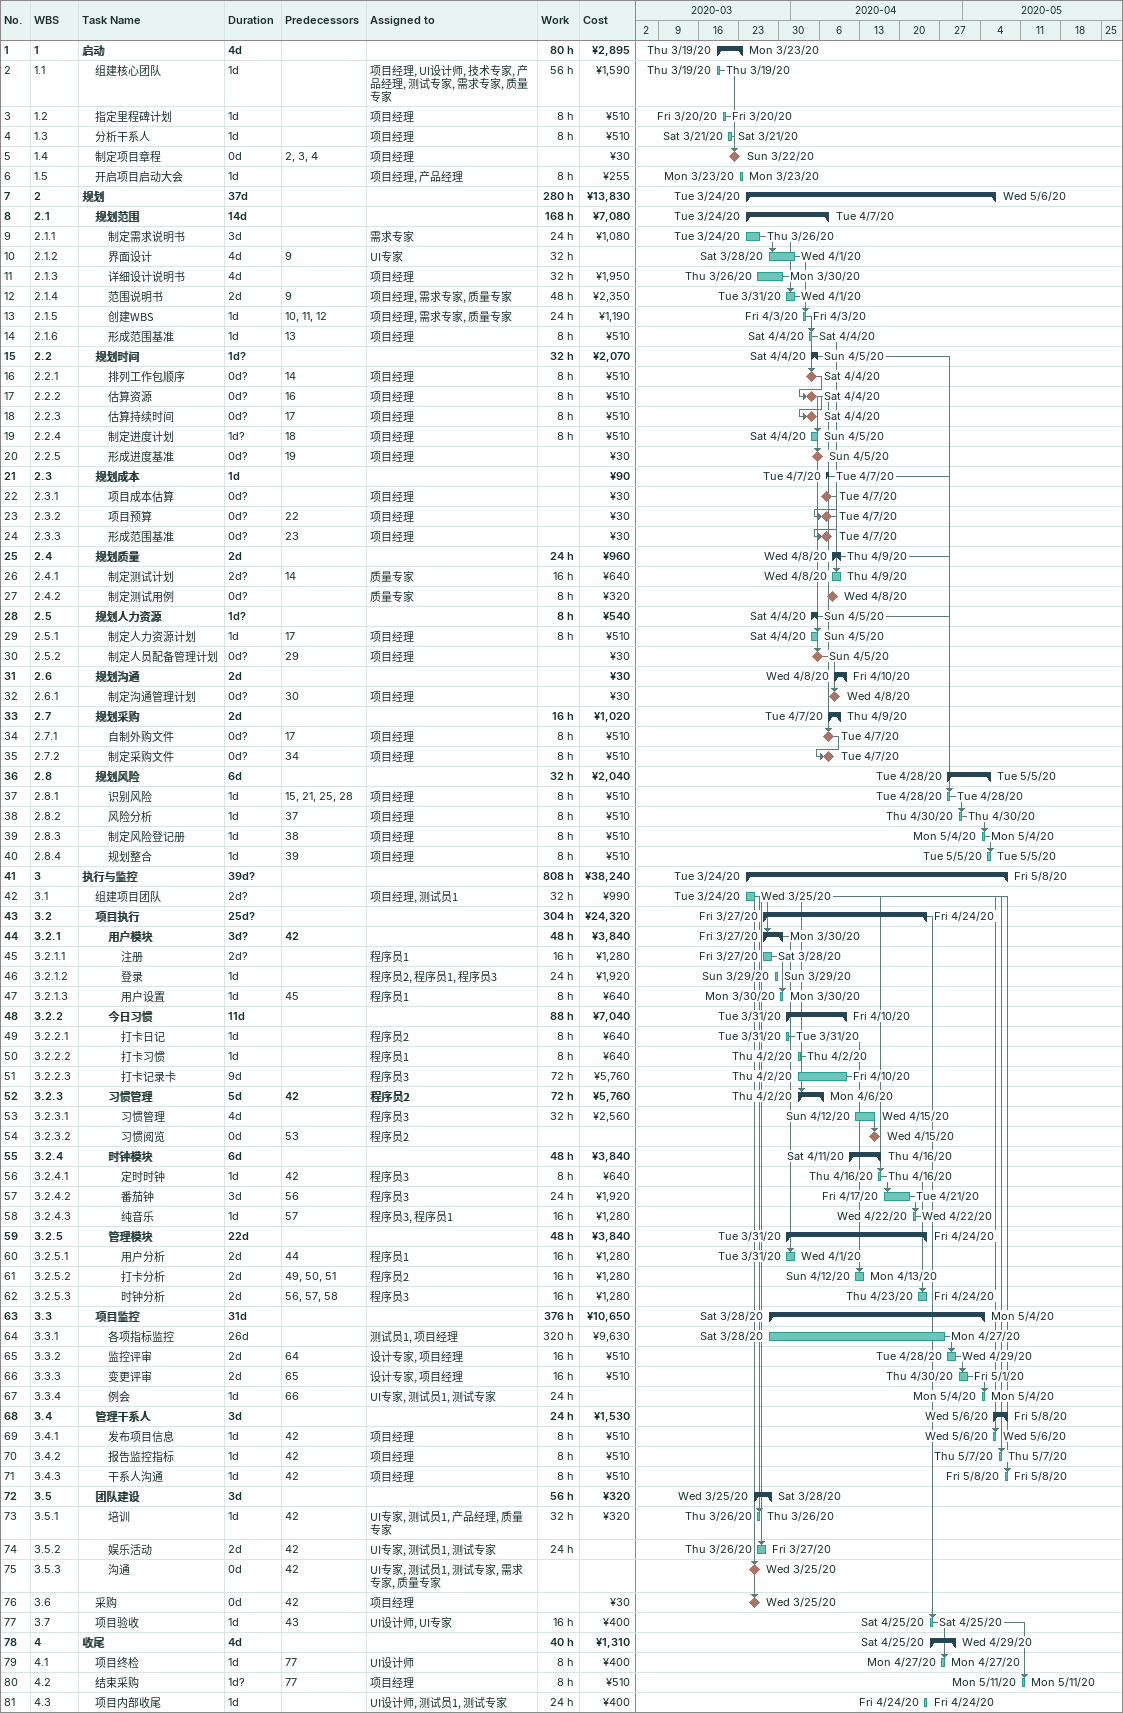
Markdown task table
| ID | WBS | Task | Duration | Start | Finish | Predecessors | Resources | Work (h) | Cost (¥) |
|---|---|---|---|---|---|---|---|---|---|
| 1 | 1 | **启动** | 4d | 2020-03-19 | 2020-03-23 |  |  | 80 | 2895 |
| 2 | 1.1 | 组建核心团队 | 1d | 2020-03-19 | 2020-03-19 |  | 项目经理, UI设计师, 技术专家, 产品经理, 测试专家, 需求专家, 质量专家 | 56 | 1590 |
| 3 | 1.2 | 指定里程碑计划 | 1d | 2020-03-20 | 2020-03-20 |  | 项目经理 | 8 | 510 |
| 4 | 1.3 | 分析干系人 | 1d | 2020-03-21 | 2020-03-21 |  | 项目经理 | 8 | 510 |
| 5 | 1.4 | 制定项目章程 | 0d | 2020-03-22 | 2020-03-22 | 2, 3, 4 | 项目经理 |  | 30 |
| 6 | 1.5 | 开启项目启动大会 | 1d | 2020-03-23 | 2020-03-23 |  | 项目经理, 产品经理 | 8 | 255 |
| 7 | 2 | **规划** | 37d | 2020-03-24 | 2020-05-06 |  |  | 280 | 13830 |
| 8 | 2.1 | **规划范围** | 14d | 2020-03-24 | 2020-04-07 |  |  | 168 | 7080 |
| 9 | 2.1.1 | 制定需求说明书 | 3d | 2020-03-24 | 2020-03-26 |  | 需求专家 | 24 | 1080 |
| 10 | 2.1.2 | 界面设计 | 4d | 2020-03-28 | 2020-04-01 | 9 | UI专家 | 32 |  |
| 11 | 2.1.3 | 详细设计说明书 | 4d | 2020-03-26 | 2020-03-30 |  | 项目经理 | 32 | 1950 |
| 12 | 2.1.4 | 范围说明书 | 2d | 2020-03-31 | 2020-04-01 | 9 | 项目经理, 需求专家, 质量专家 | 48 | 2350 |
| 13 | 2.1.5 | 创建WBS | 1d | 2020-04-03 | 2020-04-03 | 10, 11, 12 | 项目经理, 需求专家, 质量专家 | 24 | 1190 |
| 14 | 2.1.6 | 形成范围基准 | 1d | 2020-04-04 | 2020-04-04 | 13 | 项目经理 | 8 | 510 |
| 15 | 2.2 | **规划时间** | 1d? | 2020-04-04 | 2020-04-05 |  |  | 32 | 2070 |
| 16 | 2.2.1 | 排列工作包顺序 | 0d? | 2020-04-04 | 2020-04-04 | 14 | 项目经理 | 8 | 510 |
| 17 | 2.2.2 | 估算资源 | 0d? | 2020-04-04 | 2020-04-04 | 16 | 项目经理 | 8 | 510 |
| 18 | 2.2.3 | 估算持续时间 | 0d? | 2020-04-04 | 2020-04-04 | 17 | 项目经理 | 8 | 510 |
| 19 | 2.2.4 | 制定进度计划 | 1d? | 2020-04-04 | 2020-04-05 | 18 | 项目经理 | 8 | 510 |
| 20 | 2.2.5 | 形成进度基准 | 0d? | 2020-04-05 | 2020-04-05 | 19 | 项目经理 |  | 30 |
| 21 | 2.3 | **规划成本** | 1d | 2020-04-07 | 2020-04-07 |  |  |  | 90 |
| 22 | 2.3.1 | 项目成本估算 | 0d? | 2020-04-07 | 2020-04-07 |  | 项目经理 |  | 30 |
| 23 | 2.3.2 | 项目预算 | 0d? | 2020-04-07 | 2020-04-07 | 22 | 项目经理 |  | 30 |
| 24 | 2.3.3 | 形成范围基准 | 0d? | 2020-04-07 | 2020-04-07 | 23 | 项目经理 |  | 30 |
| 25 | 2.4 | **规划质量** | 2d | 2020-04-08 | 2020-04-09 |  |  | 24 | 960 |
| 26 | 2.4.1 | 制定测试计划 | 2d? | 2020-04-08 | 2020-04-09 | 14 | 质量专家 | 16 | 640 |
| 27 | 2.4.2 | 制定测试用例 | 0d? | 2020-04-08 | 2020-04-08 |  | 质量专家 | 8 | 320 |
| 28 | 2.5 | **规划人力资源** | 1d? | 2020-04-04 | 2020-04-05 |  |  | 8 | 540 |
| 29 | 2.5.1 | 制定人力资源计划 | 1d | 2020-04-04 | 2020-04-05 | 17 | 项目经理 | 8 | 510 |
| 30 | 2.5.2 | 制定人员配备管理计划 | 0d? | 2020-04-05 | 2020-04-05 | 29 | 项目经理 |  | 30 |
| 31 | 2.6 | **规划沟通** | 2d | 2020-04-08 | 2020-04-10 |  |  |  | 30 |
| 32 | 2.6.1 | 制定沟通管理计划 | 0d? | 2020-04-08 | 2020-04-08 | 30 | 项目经理 |  | 30 |
| 33 | 2.7 | **规划采购** | 2d | 2020-04-07 | 2020-04-09 |  |  | 16 | 1020 |
| 34 | 2.7.1 | 自制外购文件 | 0d? | 2020-04-07 | 2020-04-07 | 17 | 项目经理 | 8 | 510 |
| 35 | 2.7.2 | 制定采购文件 | 0d? | 2020-04-07 | 2020-04-07 | 34 | 项目经理 | 8 | 510 |
| 36 | 2.8 | **规划风险** | 6d | 2020-04-28 | 2020-05-05 |  |  | 32 | 2040 |
| 37 | 2.8.1 | 识别风险 | 1d | 2020-04-28 | 2020-04-28 | 15, 21, 25, 28 | 项目经理 | 8 | 510 |
| 38 | 2.8.2 | 风险分析 | 1d | 2020-04-30 | 2020-04-30 | 37 | 项目经理 | 8 | 510 |
| 39 | 2.8.3 | 制定风险登记册 | 1d | 2020-05-04 | 2020-05-04 | 38 | 项目经理 | 8 | 510 |
| 40 | 2.8.4 | 规划整合 | 1d | 2020-05-05 | 2020-05-05 | 39 | 项目经理 | 8 | 510 |
| 41 | 3 | **执行与监控** | 39d? | 2020-03-24 | 2020-05-08 |  |  | 808 | 38240 |
| 42 | 3.1 | 组建项目团队 | 2d? | 2020-03-24 | 2020-03-25 |  | 项目经理, 测试员1 | 32 | 990 |
| 43 | 3.2 | **项目执行** | 25d? | 2020-03-27 | 2020-04-24 |  |  | 304 | 24320 |
| 44 | 3.2.1 | **用户模块** | 3d? | 2020-03-27 | 2020-03-30 | 42 |  | 48 | 3840 |
| 45 | 3.2.1.1 | 注册 | 2d? | 2020-03-27 | 2020-03-28 |  | 程序员1 | 16 | 1280 |
| 46 | 3.2.1.2 | 登录 | 1d | 2020-03-29 | 2020-03-29 |  | 程序员2, 程序员1, 程序员3 | 24 | 1920 |
| 47 | 3.2.1.3 | 用户设置 | 1d | 2020-03-30 | 2020-03-30 | 45 | 程序员1 | 8 | 640 |
| 48 | 3.2.2 | **今日习惯** | 11d | 2020-03-31 | 2020-04-10 |  |  | 88 | 7040 |
| 49 | 3.2.2.1 | 打卡日记 | 1d | 2020-03-31 | 2020-03-31 |  | 程序员2 | 8 | 640 |
| 50 | 3.2.2.2 | 打卡习惯 | 1d | 2020-04-02 | 2020-04-02 |  | 程序员1 | 8 | 640 |
| 51 | 3.2.2.3 | 打卡记录卡 | 9d | 2020-04-02 | 2020-04-10 |  | 程序员3 | 72 | 5760 |
| 52 | 3.2.3 | **习惯管理** | 5d | 2020-04-02 | 2020-04-06 | 42 | 程序员2 | 72 | 5760 |
| 53 | 3.2.3.1 | 习惯管理 | 4d | 2020-04-12 | 2020-04-15 |  | 程序员3 | 32 | 2560 |
| 54 | 3.2.3.2 | 习惯阅览 | 0d | 2020-04-15 | 2020-04-15 | 53 | 程序员2 |  |  |
| 55 | 3.2.4 | **时钟模块** | 6d | 2020-04-11 | 2020-04-16 |  |  | 48 | 3840 |
| 56 | 3.2.4.1 | 定时时钟 | 1d | 2020-04-16 | 2020-04-16 | 42 | 程序员3 | 8 | 640 |
| 57 | 3.2.4.2 | 番茄钟 | 3d | 2020-04-17 | 2020-04-21 | 56 | 程序员3 | 24 | 1920 |
| 58 | 3.2.4.3 | 纯音乐 | 1d | 2020-04-22 | 2020-04-22 | 57 | 程序员3, 程序员1 | 16 | 1280 |
| 59 | 3.2.5 | **管理模块** | 22d | 2020-03-31 | 2020-04-24 |  |  | 48 | 3840 |
| 60 | 3.2.5.1 | 用户分析 | 2d | 2020-03-31 | 2020-04-01 | 44 | 程序员1 | 16 | 1280 |
| 61 | 3.2.5.2 | 打卡分析 | 2d | 2020-04-12 | 2020-04-13 | 49, 50, 51 | 程序员2 | 16 | 1280 |
| 62 | 3.2.5.3 | 时钟分析 | 2d | 2020-04-23 | 2020-04-24 | 56, 57, 58 | 程序员3 | 16 | 1280 |
| 63 | 3.3 | **项目监控** | 31d | 2020-03-28 | 2020-05-04 |  |  | 376 | 10650 |
| 64 | 3.3.1 | 各项指标监控 | 26d | 2020-03-28 | 2020-04-27 |  | 测试员1, 项目经理 | 320 | 9630 |
| 65 | 3.3.2 | 监控评审 | 2d | 2020-04-28 | 2020-04-29 | 64 | 设计专家, 项目经理 | 16 | 510 |
| 66 | 3.3.3 | 变更评审 | 2d | 2020-04-30 | 2020-05-01 | 65 | 设计专家, 项目经理 | 16 | 510 |
| 67 | 3.3.4 | 例会 | 1d | 2020-05-04 | 2020-05-04 | 66 | UI专家, 测试员1, 测试专家 | 24 |  |
| 68 | 3.4 | **管理干系人** | 3d | 2020-05-06 | 2020-05-08 |  |  | 24 | 1530 |
| 69 | 3.4.1 | 发布项目信息 | 1d | 2020-05-06 | 2020-05-06 | 42 | 项目经理 | 8 | 510 |
| 70 | 3.4.2 | 报告监控指标 | 1d | 2020-05-07 | 2020-05-07 | 42 | 项目经理 | 8 | 510 |
| 71 | 3.4.3 | 干系人沟通 | 1d | 2020-05-08 | 2020-05-08 | 42 | 项目经理 | 8 | 510 |
| 72 | 3.5 | **团队建设** | 3d | 2020-03-25 | 2020-03-28 |  |  | 56 | 320 |
| 73 | 3.5.1 | 培训 | 1d | 2020-03-26 | 2020-03-26 | 42 | UI专家, 测试员1, 产品经理, 质量专家 | 32 | 320 |
| 74 | 3.5.2 | 娱乐活动 | 2d | 2020-03-26 | 2020-03-27 | 42 | UI专家, 测试员1, 测试专家 | 24 |  |
| 75 | 3.5.3 | 沟通 | 0d | 2020-03-25 | 2020-03-25 | 42 | UI专家, 测试员1, 测试专家, 需求专家, 质量专家 |  |  |
| 76 | 3.6 | 采购 | 0d | 2020-03-25 | 2020-03-25 | 42 | 项目经理 |  | 30 |
| 77 | 3.7 | 项目验收 | 1d | 2020-04-25 | 2020-04-25 | 43 | UI设计师, UI专家 | 16 | 400 |
| 78 | 4 | **收尾** | 4d | 2020-04-25 | 2020-04-29 |  |  | 40 | 1310 |
| 79 | 4.1 | 项目终检 | 1d | 2020-04-27 | 2020-04-27 | 77 | UI设计师 | 8 | 400 |
| 80 | 4.2 | 结束采购 | 1d? | 2020-05-11 | 2020-05-11 | 77 | 项目经理 | 8 | 510 |
| 81 | 4.3 | 项目内部收尾 | 1d | 2020-04-24 | 2020-04-24 |  | UI设计师, 测试员1, 测试专家 | 24 | 400 |
